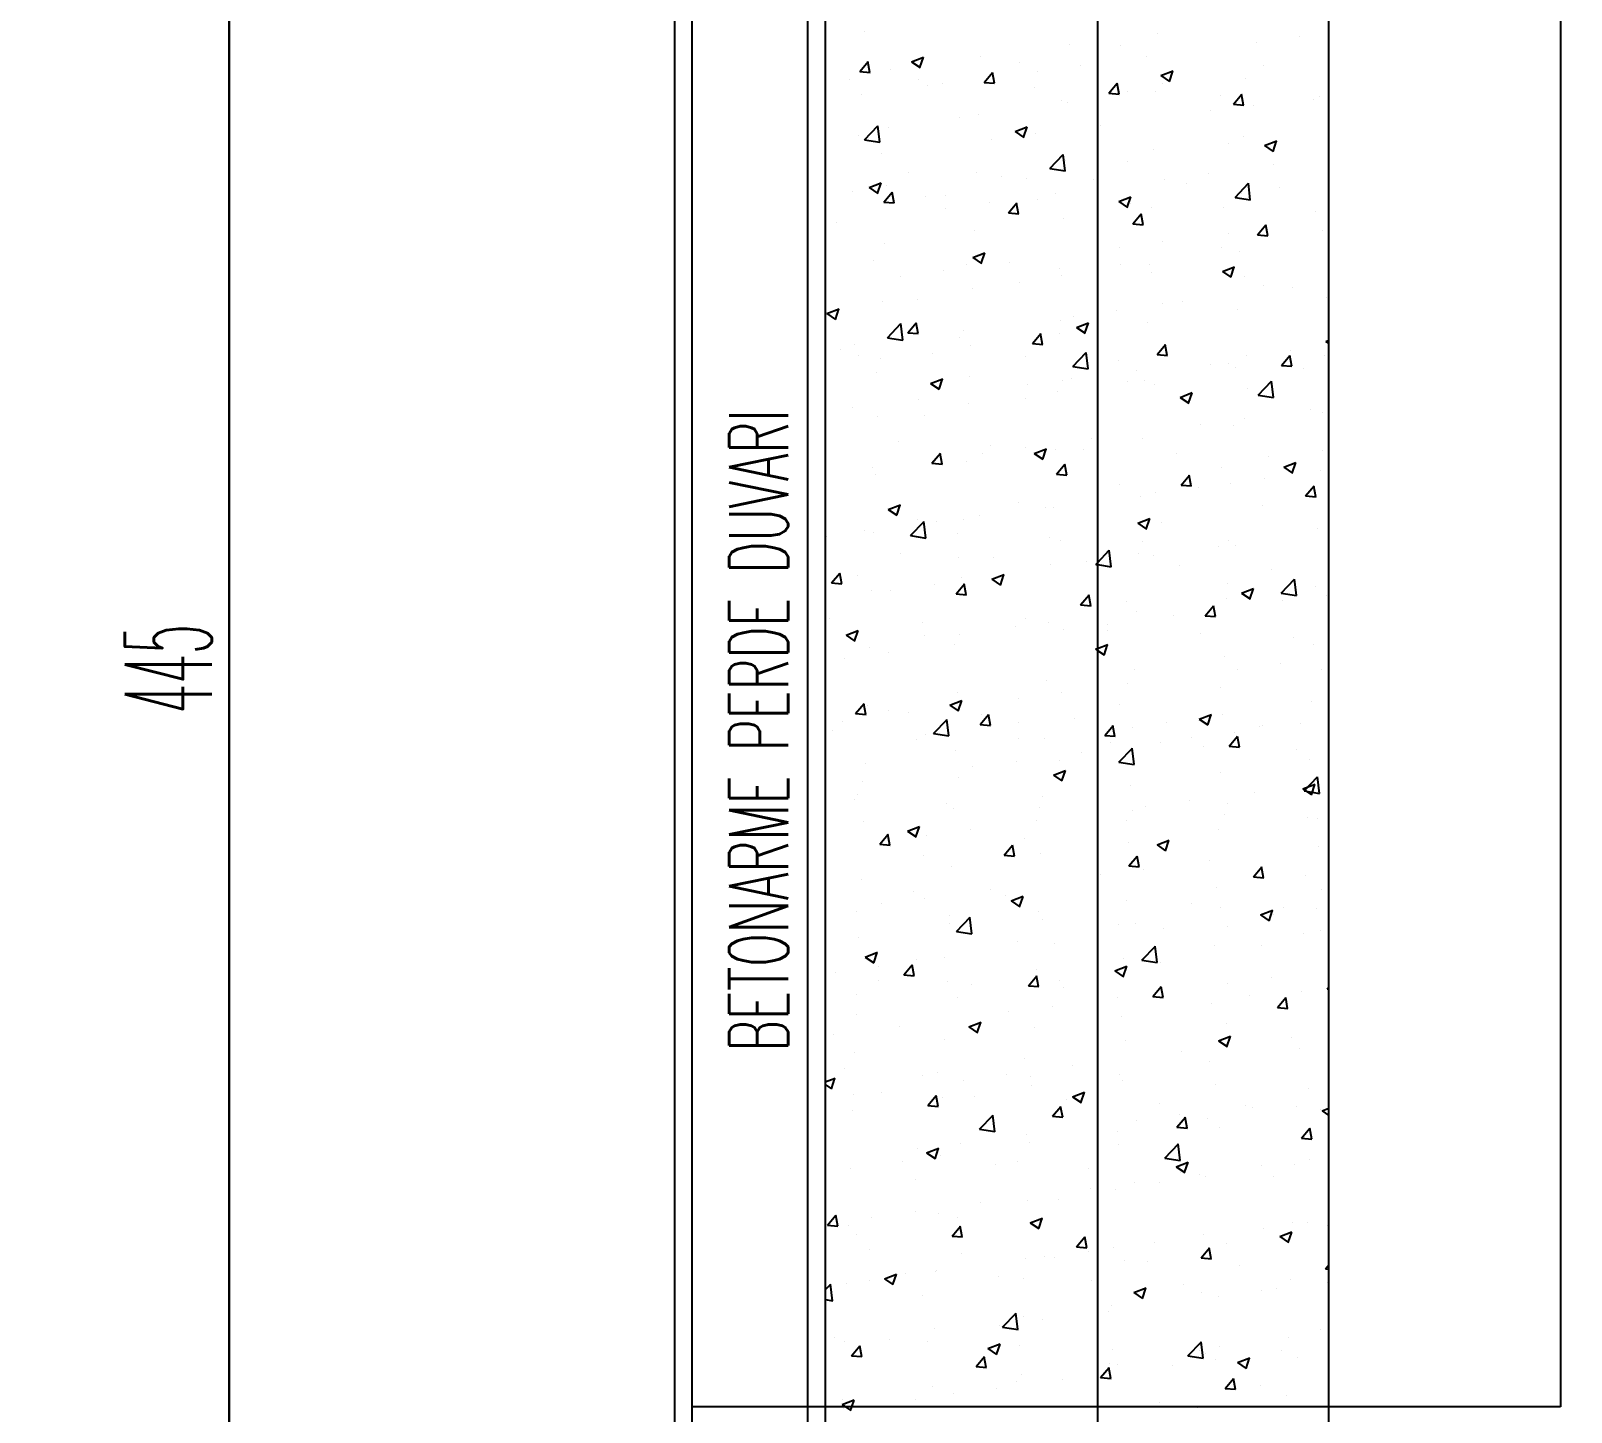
# Model space of a CAD drawing. Extents: x 78 to 306, y -397 to 18.
# Drawn here: x 271.4903 to 271.5435, y -396.5317 to -396.484 of the extents above; entities that cross this region are included whole.
import ezdxf

# ---------------------------------------------------------------- set-up
doc = ezdxf.new("R2010")
doc.units = 0
doc.header["$LTSCALE"] = 0.5
doc.header["$MEASUREMENT"] = 0
for name, pattern in [('DASHDOT2', [0.5, 0.25, -0.125, 0, -0.125]), ('DASHED', [0.75, 0.5, -0.25]), ('DOT2', [0.125, 0, -0.125])]:
    doc.linetypes.add(name, pattern=pattern)
for name, color, linetype in [('AKS', 5, 'DASHDOT2'), ('DUVAR', 6, 'CONTINUOUS'), ('INS.YAKL.', 30, 'CONTINUOUS'), ('IZDUSUM', 2, 'DOT2'), ('MERDIVEN', 3, 'CONTINUOUS'), ('OLCU', 31, 'CONTINUOUS'), ('SIVA', 7, 'CONTINUOUS'), ('TARAMA', 8, 'CONTINUOUS')]:
    doc.layers.add(name, color=color, linetype=linetype)
doc.styles.add('OLCU', font='romans.shx', dxfattribs={"width": 0.6, "height": 0.125})
doc.styles.add('OLCUIC', font='ROMANS.SHX', dxfattribs={"width": 0.4, "height": 0.15})

msp = doc.modelspace()

# ---------------------------------------------------------------- linework, layer by layer
at = {"layer": 'AKS'}
for p, q in [((271.515144, -396.35156), (271.515144, -396.83956)), ((271.511144, -396.35556), (271.511144, -396.83556)), ((271.525144, -396.35556), (271.525144, -396.83556)), ((271.333144, -396.48756), (271.625144, -396.48756))]:
    msp.add_line(p, q, dxfattribs=at)
at = {"layer": 'DUVAR'}
for p, q in [((271.513144, -396.54956), (271.513144, -396.47156)), ((271.517144, -396.60956), (271.517144, -396.47156))]:
    msp.add_line(p, q, dxfattribs=at)
at = {"layer": 'INS.YAKL.', "linetype": 'DASHED', "ltscale": 0.5}
msp.add_line((271.527144, -396.439736), (271.527144, -396.897594), dxfattribs=at)
at = {"layer": 'IZDUSUM', "ltscale": 0.6}
for p, q in [((271.543144, -396.45756), (271.543144, -396.53156)), ((271.543144, -396.53156), (271.513144, -396.53156))]:
    msp.add_line(p, q, dxfattribs=at)
at = {"layer": 'MERDIVEN'}
msp.add_line((271.535144, -396.59156), (271.535144, -396.43956), dxfattribs=at)
at = {"layer": 'OLCU', "ltscale": 1.4}
for p, q in [((271.497144, -396.73456), (271.497144, -396.45656)), ((271.497144, -396.46156), (271.497144, -396.55056))]:
    msp.add_line(p, q, dxfattribs=at)
at = {"layer": 'SIVA', "ltscale": 1.4}
for p, q in [((271.517744, -396.47156), (271.517744, -396.60896)), ((271.512544, -396.54896), (271.512544, -396.47216))]:
    msp.add_line(p, q, dxfattribs=at)
at = {"layer": 'TARAMA'}
for p, q in [((271.519081, -396.484031), (271.519081, -396.484031)), ((271.529228, -396.484108), (271.529228, -396.484108)), ((271.534132, -396.484208), (271.534132, -396.484208)), ((271.526197, -396.484492), (271.526197, -396.484492)), ((271.527958, -396.484503), (271.527958, -396.484503)), ((271.53263, -396.484406), (271.53263, -396.484406)), ((271.518933, -396.485415), (271.519222, -396.485071)), ((271.519286, -396.485448), (271.519216, -396.485072)), ((271.520719, -396.485079), (271.521139, -396.484917)), ((271.520719, -396.485079), (271.521017, -396.48528)), ((271.521011, -396.485282), (271.521133, -396.484919)), ((271.523117, -396.484914), (271.523117, -396.484914)), ((271.524459, -396.485104), (271.524459, -396.485104)), ((271.526568, -396.485204), (271.526568, -396.485204)), ((271.528841, -396.484905), (271.528841, -396.484905)), ((271.532895, -396.48522), (271.532895, -396.48522)), ((271.518581, -396.485693), (271.518581, -396.485693)), ((271.518933, -396.485415), (271.519291, -396.485447)), ((271.52, -396.485364), (271.52, -396.485364)), ((271.52096, -396.485705), (271.52096, -396.485705)), ((271.523236, -396.485792), (271.523526, -396.485447)), ((271.523236, -396.485792), (271.523595, -396.485823)), ((271.523589, -396.485825), (271.52352, -396.485449)), ((271.525066, -396.485402), (271.525066, -396.485402)), ((271.529341, -396.485559), (271.529762, -396.485398)), ((271.529341, -396.485559), (271.52964, -396.485761)), ((271.529634, -396.485762), (271.529756, -396.4854)), ((271.532271, -396.485655), (271.532271, -396.485655)), ((271.519004, -396.4862), (271.519004, -396.4862)), ((271.521277, -396.485901), (271.521277, -396.485901)), ((271.521784, -396.485829), (271.521784, -396.485829)), ((271.524987, -396.485964), (271.524987, -396.485964)), ((271.52754, -396.486168), (271.527829, -396.485824)), ((271.52754, -396.486168), (271.527899, -396.4862)), ((271.527893, -396.486201), (271.527824, -396.485825)), ((271.52819, -396.486099), (271.52819, -396.486099)), ((271.529155, -396.486105), (271.529155, -396.486105)), ((271.529396, -396.485821), (271.529396, -396.485821)), ((271.531393, -396.486235), (271.531393, -396.486235)), ((271.531843, -396.486545), (271.532133, -396.4862)), ((271.532196, -396.486578), (271.532127, -396.486202)), ((271.534826, -396.486276), (271.534826, -396.486276)), ((271.525896, -396.486421), (271.525896, -396.486421)), ((271.526124, -396.486489), (271.526124, -396.486489)), ((271.531051, -396.486773), (271.531051, -396.486773)), ((271.531843, -396.486545), (271.532202, -396.486576)), ((271.532553, -396.486575), (271.532553, -396.486575)), ((271.534596, -396.48637), (271.534596, -396.48637)), ((271.519095, -396.487779), (271.519563, -396.487292)), ((271.519623, -396.487862), (271.519557, -396.487293)), ((271.519927, -396.487361), (271.519927, -396.487361)), ((271.522397, -396.487022), (271.522397, -396.487022)), ((271.523044, -396.486912), (271.523044, -396.486912)), ((271.5243, -396.487494), (271.52472, -396.487333)), ((271.524593, -396.487697), (271.524715, -396.487335)), ((271.527262, -396.487271), (271.527262, -396.487271)), ((271.518898, -396.487623), (271.518898, -396.487623)), ((271.519095, -396.487779), (271.519629, -396.487862)), ((271.523488, -396.487768), (271.523488, -396.487768)), ((271.5243, -396.487494), (271.524599, -396.487696)), ((271.52499, -396.487571), (271.52499, -396.487571)), ((271.531687, -396.48792), (271.531687, -396.48792)), ((271.532198, -396.487653), (271.532198, -396.487653)), ((271.532923, -396.487975), (271.533343, -396.487814)), ((271.533216, -396.488178), (271.533337, -396.487815)), ((271.519698, -396.488267), (271.519698, -396.488267)), ((271.525499, -396.488772), (271.525966, -396.488285)), ((271.526027, -396.488856), (271.52596, -396.488286)), ((271.529082, -396.488102), (271.529082, -396.488102)), ((271.532923, -396.487975), (271.533221, -396.488176)), ((271.520615, -396.488895), (271.520615, -396.488895)), ((271.522971, -396.488909), (271.522971, -396.488909)), ((271.525499, -396.488772), (271.526032, -396.488855)), ((271.526051, -396.488487), (271.526051, -396.488487)), ((271.528188, -396.488521), (271.528188, -396.488521)), ((271.530975, -396.488941), (271.530975, -396.488941)), ((271.533247, -396.488642), (271.533247, -396.488642)), ((271.519259, -396.48943), (271.519679, -396.489268)), ((271.519259, -396.48943), (271.519557, -396.489631)), ((271.519552, -396.489632), (271.519673, -396.48927)), ((271.519854, -396.489359), (271.519854, -396.489359)), ((271.523818, -396.48903), (271.523818, -396.48903)), ((271.524689, -396.489122), (271.524689, -396.489122)), ((271.527021, -396.489165), (271.527021, -396.489165)), ((271.529473, -396.489139), (271.529473, -396.489139)), ((271.530224, -396.489301), (271.530224, -396.489301)), ((271.531902, -396.489766), (271.53237, -396.489278)), ((271.53243, -396.489849), (271.532364, -396.489279)), ((271.533427, -396.489436), (271.533427, -396.489436)), ((271.518678, -396.489565), (271.518678, -396.489565)), ((271.519765, -396.489929), (271.520055, -396.489584)), ((271.519765, -396.489929), (271.520124, -396.48996)), ((271.520118, -396.489962), (271.520049, -396.489585)), ((271.52119, -396.489722), (271.52119, -396.489722)), ((271.521881, -396.489701), (271.521881, -396.489701)), ((271.523411, -396.489937), (271.523411, -396.489937)), ((271.524069, -396.490305), (271.524358, -396.48996)), ((271.524422, -396.490338), (271.524352, -396.489962)), ((271.525084, -396.489836), (271.525084, -396.489836)), ((271.525684, -396.489638), (271.525684, -396.489638)), ((271.527882, -396.48991), (271.528302, -396.489749)), ((271.527882, -396.48991), (271.52818, -396.490111)), ((271.528174, -396.490113), (271.528296, -396.48975)), ((271.528286, -396.489971), (271.528286, -396.489971)), ((271.531902, -396.489766), (271.532436, -396.489848)), ((271.532125, -396.48965), (271.532125, -396.48965)), ((271.521909, -396.490135), (271.521909, -396.490135)), ((271.524069, -396.490305), (271.524427, -396.490336)), ((271.525978, -396.490484), (271.525978, -396.490484)), ((271.528372, -396.490682), (271.528662, -396.490337)), ((271.528725, -396.490715), (271.528656, -396.490338)), ((271.529009, -396.4901), (271.529009, -396.4901)), ((271.531489, -396.490107), (271.531489, -396.490107)), ((271.534692, -396.490242), (271.534692, -396.490242)), ((271.51812, -396.490634), (271.51812, -396.490634)), ((271.522898, -396.490906), (271.522898, -396.490906)), ((271.528372, -396.490682), (271.528731, -396.490713)), ((271.531669, -396.491009), (271.531669, -396.491009)), ((271.532676, -396.491058), (271.532965, -396.490713)), ((271.532676, -396.491058), (271.533035, -396.49109)), ((271.533029, -396.491091), (271.53296, -396.490715)), ((271.534938, -396.4909), (271.534938, -396.4909)), ((271.519782, -396.491356), (271.519782, -396.491356)), ((271.527895, -396.491506), (271.527895, -396.491506)), ((271.529397, -396.491308), (271.529397, -396.491308)), ((271.531439, -396.4915), (271.531439, -396.4915)), ((271.532052, -396.491647), (271.532052, -396.491647)), ((271.535133, -396.491225), (271.535133, -396.491225)), ((271.519422, -396.491945), (271.519422, -396.491945)), ((271.522625, -396.49208), (271.522625, -396.49208)), ((271.52284, -396.491845), (271.52326, -396.491684)), ((271.52284, -396.491845), (271.523139, -396.492047)), ((271.523133, -396.492048), (271.523255, -396.491686)), ((271.524105, -396.492004), (271.524105, -396.492004)), ((271.52794, -396.492101), (271.52794, -396.492101)), ((271.528936, -396.492097), (271.528936, -396.492097)), ((271.531463, -396.492326), (271.531883, -396.492165)), ((271.531756, -396.492529), (271.531877, -396.492166)), ((271.520331, -396.492501), (271.520331, -396.492501)), ((271.521833, -396.492304), (271.521833, -396.492304)), ((271.524441, -396.492702), (271.524441, -396.492702)), ((271.525828, -396.492215), (271.525828, -396.492215)), ((271.525906, -396.492481), (271.525906, -396.492481)), ((271.529031, -396.492351), (271.529031, -396.492351)), ((271.531463, -396.492326), (271.531761, -396.492527)), ((271.532234, -396.492486), (271.532234, -396.492486)), ((271.522825, -396.492904), (271.522825, -396.492904)), ((271.532877, -396.492818), (271.532877, -396.492818)), ((271.53388, -396.492876), (271.53388, -396.492876)), ((271.53506, -396.493222), (271.53506, -396.493222)), ((271.517799, -396.49378), (271.518219, -396.493619)), ((271.517799, -396.49378), (271.518097, -396.493982)), ((271.518092, -396.493983), (271.518213, -396.493621)), ((271.519709, -396.493354), (271.519709, -396.493354)), ((271.520942, -396.493302), (271.520942, -396.493302)), ((271.527818, -396.493674), (271.527818, -396.493674)), ((271.529378, -396.493418), (271.529378, -396.493418)), ((271.530091, -396.493375), (271.530091, -396.493375)), ((271.53198, -396.493645), (271.53198, -396.493645)), ((271.519891, -396.494617), (271.520358, -396.49413)), ((271.520419, -396.4947), (271.520352, -396.49413)), ((271.520598, -396.494442), (271.520887, -396.494097)), ((271.520951, -396.494475), (271.520881, -396.494099)), ((271.525879, -396.494019), (271.525879, -396.494019)), ((271.526316, -396.493872), (271.526316, -396.493872)), ((271.526422, -396.494261), (271.526842, -396.4941)), ((271.526422, -396.494261), (271.52672, -396.494462)), ((271.526714, -396.494464), (271.526836, -396.494101)), ((271.528863, -396.494094), (271.528863, -396.494094)), ((271.519891, -396.494617), (271.520424, -396.4947)), ((271.520254, -396.49467), (271.520254, -396.49467)), ((271.520598, -396.494442), (271.520956, -396.494473)), ((271.52238, -396.49462), (271.52238, -396.49462)), ((271.522527, -396.494371), (271.522527, -396.494371)), ((271.524901, -396.494818), (271.525191, -396.494474)), ((271.524901, -396.494818), (271.52526, -396.49485)), ((271.525254, -396.494851), (271.525185, -396.494475)), ((271.525833, -396.494479), (271.525833, -396.494479)), ((271.529205, -396.495195), (271.529494, -396.49485)), ((271.529558, -396.495228), (271.529489, -396.494852)), ((271.535044, -396.494742), (271.535144, -396.494703)), ((271.535044, -396.494742), (271.535144, -396.494809)), ((271.518253, -396.495011), (271.518253, -396.495011)), ((271.518752, -396.494868), (271.518752, -396.494868)), ((271.518881, -396.49522), (271.518881, -396.49522)), ((271.519636, -396.495351), (271.519636, -396.495351)), ((271.521456, -396.495146), (271.521456, -396.495146)), ((271.522752, -396.494901), (271.522752, -396.494901)), ((271.524659, -396.495281), (271.524659, -396.495281)), ((271.526294, -396.49561), (271.526762, -396.495123)), ((271.526822, -396.495693), (271.526756, -396.495124)), ((271.529205, -396.495195), (271.529564, -396.495226)), ((271.532301, -396.495243), (271.532301, -396.495243)), ((271.533508, -396.495571), (271.533798, -396.495227)), ((271.533861, -396.495604), (271.533792, -396.495228)), ((271.533804, -396.495045), (271.533804, -396.495045)), ((271.534987, -396.49522), (271.534987, -396.49522)), ((271.519518, -396.495817), (271.519518, -396.495817)), ((271.526294, -396.49561), (271.526828, -396.495693)), ((271.527862, -396.495417), (271.527862, -396.495417)), ((271.528512, -396.495742), (271.528512, -396.495742)), ((271.531065, -396.495552), (271.531065, -396.495552)), ((271.531669, -396.495518), (271.531669, -396.495518)), ((271.531907, -396.495642), (271.531907, -396.495642)), ((271.533508, -396.495571), (271.533867, -396.495603)), ((271.534268, -396.495687), (271.534268, -396.495687)), ((271.52138, -396.496196), (271.5218, -396.496035)), ((271.52138, -396.496196), (271.521679, -396.496398)), ((271.521673, -396.496399), (271.521795, -396.496037)), ((271.522721, -396.495952), (271.522721, -396.495952)), ((271.524738, -396.496238), (271.524738, -396.496238)), ((271.525924, -396.496087), (271.525924, -396.496087)), ((271.52624, -396.496041), (271.52624, -396.496041)), ((271.52817, -396.496119), (271.52817, -396.496119)), ((271.52879, -396.496092), (271.52879, -396.496092)), ((271.529127, -396.496222), (271.529127, -396.496222)), ((271.53233, -396.496358), (271.53233, -396.496358)), ((271.532698, -396.496603), (271.533165, -396.496116)), ((271.533226, -396.496686), (271.533159, -396.496117)), ((271.520948, -396.496737), (271.520948, -396.496737)), ((271.522679, -396.496898), (271.522679, -396.496898)), ((271.524671, -396.496719), (271.524671, -396.496719)), ((271.52576, -396.496476), (271.52576, -396.496476)), ((271.530003, -396.496677), (271.530423, -396.496515)), ((271.530003, -396.496677), (271.530302, -396.496878)), ((271.530296, -396.49688), (271.530418, -396.496517)), ((271.532698, -396.496603), (271.533231, -396.496686)), ((271.518676, -396.497037), (271.518676, -396.497037)), ((271.519563, -396.497348), (271.519563, -396.497348)), ((271.521172, -396.49732), (271.521172, -396.49732)), ((271.532225, -396.497411), (271.532225, -396.497411)), ((271.534498, -396.497112), (271.534498, -396.497112)), ((271.534914, -396.497217), (271.534914, -396.497217)), ((271.530723, -396.497609), (271.530723, -396.497609)), ((271.531834, -396.497639), (271.531834, -396.497639)), ((271.520263, -396.498196), (271.520263, -396.498196)), ((271.523466, -396.498331), (271.523466, -396.498331)), ((271.524661, -396.498407), (271.524661, -396.498407)), ((271.524962, -396.498612), (271.525382, -396.498451)), ((271.525255, -396.498815), (271.525376, -396.498452)), ((271.525687, -396.498473), (271.525687, -396.498473)), ((271.526668, -396.498466), (271.526668, -396.498466)), ((271.526934, -396.498108), (271.526934, -396.498108)), ((271.528717, -396.498089), (271.528717, -396.498089)), ((271.534921, -396.498498), (271.534921, -396.498498)), ((271.51937, -396.499104), (271.51937, -396.499104)), ((271.52143, -396.498955), (271.52172, -396.49861)), ((271.52143, -396.498955), (271.521789, -396.498986)), ((271.521783, -396.498988), (271.521714, -396.498612)), ((271.522606, -396.498896), (271.522606, -396.498896)), ((271.523159, -396.498605), (271.523159, -396.498605)), ((271.524962, -396.498612), (271.52526, -396.498813)), ((271.525734, -396.499331), (271.526023, -396.498987)), ((271.526087, -396.499364), (271.526017, -396.498988)), ((271.529871, -396.498602), (271.529871, -396.498602)), ((271.531422, -396.499098), (271.531422, -396.499098)), ((271.533074, -396.498737), (271.533074, -396.498737)), ((271.533585, -396.499092), (271.534005, -396.498931)), ((271.533585, -396.499092), (271.533883, -396.499294)), ((271.533877, -396.499295), (271.533999, -396.498933)), ((271.51949, -396.499346), (271.51949, -396.499346)), ((271.525734, -396.499331), (271.526093, -396.499363)), ((271.530037, -396.499708), (271.530327, -396.499363)), ((271.53039, -396.499741), (271.530321, -396.499365)), ((271.531761, -396.499637), (271.531761, -396.499637)), ((271.532919, -396.499479), (271.532919, -396.499479)), ((271.534841, -396.499214), (271.534841, -396.499214)), ((271.527923, -396.499699), (271.527923, -396.499699)), ((271.528644, -396.500087), (271.528644, -396.500087)), ((271.529145, -396.499976), (271.529145, -396.499976)), ((271.530037, -396.499708), (271.530396, -396.499739)), ((271.530647, -396.499778), (271.530647, -396.499778)), ((271.534341, -396.500084), (271.53463, -396.49974)), ((271.534341, -396.500084), (271.5347, -396.500116)), ((271.534694, -396.500117), (271.534625, -396.499741)), ((271.51992, -396.500547), (271.520341, -396.500386)), ((271.51992, -396.500547), (271.520219, -396.500748)), ((271.520213, -396.50075), (271.520335, -396.500387)), ((271.524423, -396.500299), (271.524423, -396.500299)), ((271.525355, -396.500475), (271.525355, -396.500475)), ((271.525614, -396.500471), (271.525614, -396.500471)), ((271.532859, -396.500416), (271.532859, -396.500416)), ((271.520686, -396.501455), (271.521154, -396.500968)), ((271.520924, -396.5009), (271.520924, -396.5009)), ((271.521214, -396.501538), (271.521148, -396.500968)), ((271.521581, -396.500971), (271.521581, -396.500971)), ((271.522533, -396.500893), (271.522533, -396.500893)), ((271.523083, -396.500774), (271.523083, -396.500774)), ((271.528543, -396.501028), (271.528963, -396.500866)), ((271.528543, -396.501028), (271.528842, -396.501229)), ((271.528836, -396.501231), (271.528958, -396.500868)), ((271.52936, -396.501016), (271.52936, -396.501016)), ((271.534768, -396.501212), (271.534768, -396.501212)), ((271.517792, -396.50147), (271.517792, -396.50147)), ((271.519094, -396.501262), (271.519094, -396.501262)), ((271.519417, -396.501343), (271.519417, -396.501343)), ((271.520686, -396.501455), (271.52122, -396.501538)), ((271.522297, -396.501397), (271.522297, -396.501397)), ((271.5255, -396.501532), (271.5255, -396.501532)), ((271.525861, -396.501617), (271.525861, -396.501617)), ((271.528703, -396.501668), (271.528703, -396.501668)), ((271.531688, -396.501634), (271.531688, -396.501634)), ((271.53513, -396.501346), (271.53513, -396.501346)), ((271.520359, -396.502068), (271.520359, -396.502068)), ((271.522362, -396.502217), (271.522362, -396.502217)), ((271.523562, -396.502203), (271.523562, -396.502203)), ((271.527144, -396.502392), (271.527557, -396.501961)), ((271.527618, -396.502531), (271.527551, -396.501961)), ((271.528571, -396.502084), (271.528571, -396.502084)), ((271.529068, -396.502144), (271.529068, -396.502144)), ((271.531341, -396.501845), (271.531341, -396.501845)), ((271.531906, -396.501803), (271.531906, -396.501803)), ((271.535109, -396.501938), (271.535109, -396.501938)), ((271.517959, -396.503092), (271.518249, -396.502747)), ((271.518312, -396.503124), (271.518243, -396.502748)), ((271.518863, -396.502818), (271.518863, -396.502818)), ((271.523502, -396.502963), (271.523922, -396.502802)), ((271.523795, -396.503166), (271.523916, -396.502803)), ((271.525541, -396.502468), (271.525541, -396.502468)), ((271.526765, -396.502338), (271.526765, -396.502338)), ((271.52709, -396.502448), (271.527144, -396.502392)), ((271.52709, -396.502448), (271.527144, -396.502456)), ((271.527144, -396.502456), (271.527623, -396.502531)), ((271.527566, -396.502342), (271.527566, -396.502342)), ((271.529968, -396.502474), (271.529968, -396.502474)), ((271.533171, -396.502609), (271.533171, -396.502609)), ((271.517959, -396.503092), (271.518318, -396.503123)), ((271.519344, -396.50334), (271.519344, -396.50334)), ((271.520003, -396.503338), (271.520003, -396.503338)), ((271.521505, -396.50314), (271.521505, -396.50314)), ((271.522263, -396.503468), (271.522552, -396.503123)), ((271.52246, -396.502891), (271.52246, -396.502891)), ((271.522616, -396.503501), (271.522546, -396.503125)), ((271.523502, -396.502963), (271.5238, -396.503164)), ((271.523777, -396.502841), (271.523777, -396.502841)), ((271.531652, -396.503116), (271.531652, -396.503116)), ((271.532125, -396.503443), (271.532545, -396.503282)), ((271.532417, -396.503646), (271.532539, -396.503284)), ((271.533493, -396.503441), (271.533961, -396.502954)), ((271.534021, -396.503524), (271.533955, -396.502954)), ((271.534695, -396.503209), (271.534695, -396.503209)), ((271.522263, -396.503468), (271.522621, -396.503499)), ((271.526566, -396.503845), (271.526856, -396.5035)), ((271.526566, -396.503845), (271.526925, -396.503876)), ((271.526919, -396.503878), (271.52685, -396.503501)), ((271.528153, -396.503717), (271.528153, -396.503717)), ((271.53087, -396.504221), (271.531159, -396.503876)), ((271.531223, -396.504254), (271.531154, -396.503878)), ((271.531615, -396.503631), (271.531615, -396.503631)), ((271.532125, -396.503443), (271.532423, -396.503645)), ((271.533493, -396.503441), (271.534027, -396.503524)), ((271.533552, -396.503713), (271.533552, -396.503713)), ((271.535054, -396.503515), (271.535054, -396.503515)), ((271.5179, -396.504312), (271.5179, -396.504312)), ((271.524653, -396.504317), (271.524653, -396.504317)), ((271.528498, -396.504081), (271.528498, -396.504081)), ((271.529762, -396.504212), (271.529762, -396.504212)), ((271.53087, -396.504221), (271.531229, -396.504252)), ((271.518461, -396.504898), (271.518881, -396.504737)), ((271.518461, -396.504898), (271.518759, -396.505099)), ((271.518753, -396.505101), (271.518875, -396.504738)), ((271.521103, -396.504447), (271.521103, -396.504447)), ((271.521154, -396.504918), (271.521154, -396.504918)), ((271.522387, -396.504888), (271.522387, -396.504888)), ((271.524306, -396.504582), (271.524306, -396.504582)), ((271.525468, -396.504465), (271.525468, -396.504465)), ((271.525988, -396.504709), (271.525988, -396.504709)), ((271.52749, -396.504511), (271.52749, -396.504511)), ((271.527509, -396.504718), (271.527509, -396.504718)), ((271.530712, -396.504853), (271.530712, -396.504853)), ((271.519271, -396.505338), (271.519271, -396.505338)), ((271.522199, -396.505207), (271.522199, -396.505207)), ((271.527083, -396.505379), (271.527144, -396.505355)), ((271.527083, -396.505379), (271.527144, -396.505419)), ((271.527144, -396.505355), (271.527503, -396.505217)), ((271.527144, -396.505419), (271.527382, -396.50558)), ((271.527376, -396.505581), (271.527498, -396.505219)), ((271.533915, -396.504988), (271.533915, -396.504988)), ((271.534622, -396.505206), (271.534622, -396.505206)), ((271.518424, -396.505704), (271.518424, -396.505704)), ((271.519926, -396.505507), (271.519926, -396.505507)), ((271.531542, -396.505629), (271.531542, -396.505629)), ((271.533475, -396.505882), (271.533475, -396.505882)), ((271.525395, -396.506463), (271.525395, -396.506463)), ((271.528425, -396.506079), (271.528425, -396.506079)), ((271.531973, -396.506079), (271.531973, -396.506079)), ((271.534903, -396.506095), (271.534903, -396.506095)), ((271.522314, -396.506885), (271.522314, -396.506885)), ((271.524409, -396.507075), (271.524409, -396.507075)), ((271.525911, -396.506877), (271.525911, -396.506877)), ((271.528184, -396.506578), (271.528184, -396.506578)), ((271.531404, -396.506696), (271.531404, -396.506696)), ((271.518792, -396.507605), (271.519081, -396.50726)), ((271.518792, -396.507605), (271.51915, -396.507636)), ((271.519145, -396.507638), (271.519075, -396.507262)), ((271.519198, -396.507335), (271.519198, -396.507335)), ((271.519935, -396.507513), (271.519935, -396.507513)), ((271.52062, -396.507574), (271.52062, -396.507574)), ((271.522042, -396.507314), (271.522462, -396.507152)), ((271.522042, -396.507314), (271.52234, -396.507515)), ((271.522335, -396.507517), (271.522456, -396.507154)), ((271.527905, -396.507297), (271.527905, -396.507297)), ((271.531469, -396.507626), (271.531469, -396.507626)), ((271.534549, -396.507204), (271.534549, -396.507204)), ((271.518348, -396.507873), (271.518348, -396.507873)), ((271.521482, -396.508293), (271.521949, -396.507806)), ((271.52201, -396.508376), (271.521943, -396.507806)), ((271.523095, -396.507981), (271.523385, -396.507636)), ((271.523095, -396.507981), (271.523454, -396.508013)), ((271.523138, -396.507648), (271.523138, -396.507648)), ((271.523448, -396.508014), (271.523379, -396.507638)), ((271.524406, -396.507897), (271.524406, -396.507897)), ((271.526341, -396.507784), (271.526341, -396.507784)), ((271.527399, -396.508358), (271.527688, -396.508013)), ((271.527752, -396.508391), (271.527683, -396.508015)), ((271.528352, -396.508076), (271.528352, -396.508076)), ((271.529544, -396.507919), (271.529544, -396.507919)), ((271.530665, -396.507794), (271.531085, -396.507633)), ((271.530665, -396.507794), (271.530963, -396.507996)), ((271.530958, -396.507997), (271.531079, -396.507635)), ((271.532747, -396.508054), (271.532747, -396.508054)), ((271.532842, -396.508013), (271.532842, -396.508013)), ((271.534169, -396.507949), (271.534169, -396.507949)), ((271.517997, -396.508183), (271.517997, -396.508183)), ((271.520907, -396.508498), (271.520907, -396.508498)), ((271.5212, -396.508319), (271.5212, -396.508319)), ((271.521482, -396.508293), (271.522015, -396.508376)), ((271.524403, -396.508454), (271.524403, -396.508454)), ((271.525322, -396.50846), (271.525322, -396.50846)), ((271.527399, -396.508358), (271.527758, -396.508389)), ((271.527606, -396.508589), (271.527606, -396.508589)), ((271.529343, -396.508614), (271.529343, -396.508614)), ((271.530395, -396.508446), (271.530395, -396.508446)), ((271.531702, -396.508734), (271.531992, -396.50839)), ((271.531897, -396.508248), (271.531897, -396.508248)), ((271.532055, -396.508767), (271.531986, -396.508391)), ((271.522241, -396.508883), (271.522241, -396.508883)), ((271.525843, -396.509215), (271.525843, -396.509215)), ((271.526605, -396.508945), (271.526605, -396.508945)), ((271.527885, -396.509286), (271.528353, -396.508799)), ((271.528413, -396.509369), (271.528347, -396.508799)), ((271.530809, -396.508725), (271.530809, -396.508725)), ((271.531702, -396.508734), (271.532061, -396.508766)), ((271.534012, -396.50886), (271.534012, -396.50886)), ((271.534476, -396.509201), (271.534476, -396.509201)), ((271.519125, -396.509332), (271.519125, -396.509332)), ((271.522831, -396.509442), (271.522831, -396.509442)), ((271.524333, -396.509244), (271.524333, -396.509244)), ((271.525623, -396.509729), (271.526044, -396.509568)), ((271.525623, -396.509729), (271.525922, -396.509931)), ((271.525916, -396.509932), (271.526038, -396.50957)), ((271.527885, -396.509286), (271.528419, -396.509369)), ((271.531396, -396.509624), (271.531396, -396.509624)), ((271.519042, -396.50994), (271.519042, -396.50994)), ((271.522344, -396.509815), (271.522344, -396.509815)), ((271.52828, -396.510073), (271.52828, -396.510073)), ((271.534246, -396.51021), (271.534666, -396.510049)), ((271.534246, -396.51021), (271.534545, -396.510411)), ((271.534289, -396.510279), (271.534756, -396.509792)), ((271.534289, -396.510279), (271.534822, -396.510362)), ((271.534539, -396.510413), (271.534661, -396.51005)), ((271.534817, -396.510362), (271.53475, -396.509792)), ((271.535133, -396.510113), (271.535133, -396.510113)), ((271.518741, -396.510563), (271.518741, -396.510563)), ((271.518845, -396.510416), (271.518845, -396.510416)), ((271.521944, -396.510698), (271.521944, -396.510698)), ((271.525249, -396.510457), (271.525249, -396.510457)), ((271.528816, -396.510812), (271.528816, -396.510812)), ((271.530318, -396.510614), (271.530318, -396.510614)), ((271.531634, -396.510714), (271.531634, -396.510714)), ((271.532591, -396.510315), (271.532591, -396.510315)), ((271.519052, -396.51133), (271.519052, -396.51133)), ((271.522168, -396.51088), (271.522168, -396.51088)), ((271.525027, -396.511311), (271.525027, -396.511311)), ((271.525147, -396.510833), (271.525147, -396.510833)), ((271.528135, -396.511314), (271.528135, -396.511314)), ((271.52835, -396.510969), (271.52835, -396.510969)), ((271.531553, -396.511104), (271.531553, -396.511104)), ((271.534404, -396.511198), (271.534404, -396.511198)), ((271.534756, -396.511239), (271.534756, -396.511239)), ((271.519624, -396.512118), (271.519914, -396.511773)), ((271.519977, -396.512151), (271.519908, -396.511775)), ((271.520582, -396.511665), (271.521002, -396.511503)), ((271.520582, -396.511665), (271.520881, -396.511866)), ((271.520875, -396.511867), (271.520997, -396.511505)), ((271.521253, -396.511808), (271.521253, -396.511808)), ((271.522755, -396.51161), (271.522755, -396.51161)), ((271.531323, -396.511621), (271.531323, -396.511621)), ((271.519624, -396.512118), (271.519983, -396.512149)), ((271.523928, -396.512494), (271.524217, -396.51215)), ((271.524281, -396.512527), (271.524211, -396.512151)), ((271.524636, -396.511915), (271.524636, -396.511915)), ((271.528207, -396.512071), (271.528207, -396.512071)), ((271.529205, -396.512145), (271.529625, -396.511984)), ((271.529205, -396.512145), (271.529503, -396.512346)), ((271.529498, -396.512348), (271.529619, -396.511985)), ((271.534802, -396.512183), (271.534802, -396.512183)), ((271.521137, -396.512516), (271.521137, -396.512516)), ((271.522095, -396.512877), (271.522095, -396.512877)), ((271.523928, -396.512494), (271.524286, -396.512526)), ((271.525176, -396.512455), (271.525176, -396.512455)), ((271.528231, -396.512871), (271.528521, -396.512526)), ((271.528231, -396.512871), (271.52859, -396.512902)), ((271.528584, -396.512904), (271.528515, -396.512528)), ((271.531012, -396.512682), (271.531012, -396.512682)), ((271.532535, -396.513247), (271.532824, -396.512903)), ((271.532888, -396.51328), (271.532819, -396.512904)), ((271.518979, -396.513327), (271.518979, -396.513327)), ((271.527238, -396.513179), (271.527238, -396.513179)), ((271.52874, -396.512981), (271.52874, -396.512981)), ((271.532535, -396.513247), (271.532894, -396.513279)), ((271.534331, -396.513196), (271.534331, -396.513196)), ((271.520776, -396.513764), (271.520776, -396.513764)), ((271.521176, -396.513977), (271.521176, -396.513977)), ((271.523449, -396.513678), (271.523449, -396.513678)), ((271.523979, -396.513899), (271.523979, -396.513899)), ((271.524164, -396.51408), (271.524584, -396.513919)), ((271.524456, -396.514283), (271.524578, -396.513921)), ((271.53125, -396.513618), (271.53125, -396.513618)), ((271.534885, -396.513693), (271.534885, -396.513693)), ((271.518838, -396.514435), (271.518838, -396.514435)), ((271.519674, -396.514174), (271.519674, -396.514174)), ((271.524164, -396.51408), (271.524462, -396.514282)), ((271.525103, -396.514452), (271.525103, -396.514452)), ((271.527182, -396.514035), (271.527182, -396.514035)), ((271.528134, -396.514068), (271.528134, -396.514068)), ((271.530385, -396.51417), (271.530385, -396.51417)), ((271.531386, -396.514294), (271.531386, -396.514294)), ((271.532786, -396.514561), (271.533206, -396.5144)), ((271.533079, -396.514764), (271.533201, -396.514401)), ((271.533223, -396.514549), (271.533223, -396.514549)), ((271.533588, -396.514305), (271.533588, -396.514305)), ((271.534725, -396.514352), (271.534725, -396.514352)), ((271.522022, -396.514875), (271.522022, -396.514875)), ((271.522041, -396.51457), (271.522041, -396.51457)), ((271.522277, -396.515131), (271.522745, -396.514644)), ((271.522805, -396.515214), (271.522739, -396.514644)), ((271.525244, -396.514705), (271.525244, -396.514705)), ((271.527887, -396.514894), (271.527887, -396.514894)), ((271.528447, -396.514841), (271.528447, -396.514841)), ((271.529434, -396.515048), (271.529434, -396.515048)), ((271.53165, -396.514976), (271.53165, -396.514976)), ((271.532786, -396.514561), (271.533085, -396.514762)), ((271.518906, -396.515325), (271.518906, -396.515325)), ((271.522277, -396.515131), (271.522811, -396.515213)), ((271.524388, -396.515495), (271.524388, -396.515495)), ((271.525659, -396.515545), (271.525659, -396.515545)), ((271.527162, -396.515347), (271.527162, -396.515347)), ((271.532824, -396.515611), (271.532824, -396.515611)), ((271.534258, -396.515193), (271.534258, -396.515193)), ((271.534853, -396.515111), (271.534853, -396.515111)), ((271.519122, -396.516016), (271.519542, -396.515854)), ((271.519122, -396.516016), (271.519421, -396.516217)), ((271.519415, -396.516218), (271.519537, -396.515856)), ((271.520889, -396.516096), (271.520889, -396.516096)), ((271.52187, -396.516044), (271.52187, -396.516044)), ((271.528061, -396.516065), (271.528061, -396.516065)), ((271.528681, -396.516124), (271.529148, -396.515637)), ((271.528681, -396.516124), (271.529214, -396.516206)), ((271.529209, -396.516207), (271.529142, -396.515637)), ((271.531177, -396.515616), (271.531177, -396.515616)), ((271.518096, -396.516541), (271.518096, -396.516541)), ((271.519598, -396.516343), (271.519598, -396.516343)), ((271.520457, -396.516631), (271.520746, -396.516286)), ((271.520457, -396.516631), (271.520815, -396.516662)), ((271.52081, -396.516664), (271.52074, -396.516288)), ((271.52476, -396.517008), (271.52505, -396.516663)), ((271.52503, -396.51645), (271.52503, -396.51645)), ((271.525113, -396.51704), (271.525044, -396.516664)), ((271.527745, -396.516496), (271.528165, -396.516335)), ((271.527745, -396.516496), (271.528043, -396.516697)), ((271.528038, -396.516699), (271.528159, -396.516336)), ((271.529325, -396.516212), (271.529325, -396.516212)), ((271.519582, -396.516814), (271.519582, -396.516814)), ((271.521949, -396.516872), (271.521949, -396.516872)), ((271.522785, -396.516949), (271.522785, -396.516949)), ((271.52476, -396.517008), (271.525119, -396.517039)), ((271.525826, -396.516812), (271.525826, -396.516812)), ((271.525988, -396.517085), (271.525988, -396.517085)), ((271.529064, -396.517384), (271.529353, -396.517039)), ((271.529417, -396.517417), (271.529348, -396.517041)), ((271.531645, -396.516916), (271.531645, -396.516916)), ((271.533147, -396.516718), (271.533147, -396.516718)), ((271.534185, -396.517191), (271.534185, -396.517191)), ((271.535084, -396.517117), (271.535144, -396.517055)), ((271.535084, -396.517117), (271.535144, -396.517126)), ((271.518833, -396.517322), (271.518833, -396.517322)), ((271.522327, -396.517413), (271.522327, -396.517413)), ((271.525583, -396.517714), (271.525583, -396.517714)), ((271.527855, -396.517415), (271.527855, -396.517415)), ((271.529064, -396.517384), (271.529423, -396.517415)), ((271.529191, -396.51722), (271.529191, -396.51722)), ((271.531104, -396.517613), (271.531104, -396.517613)), ((271.532394, -396.517355), (271.532394, -396.517355)), ((271.533367, -396.517761), (271.533657, -396.517416)), ((271.53372, -396.517793), (271.533651, -396.517417)), ((271.535115, -396.517711), (271.535115, -396.517711)), ((271.518827, -396.518014), (271.518827, -396.518014)), ((271.522704, -396.518431), (271.523124, -396.51827)), ((271.522996, -396.518634), (271.523118, -396.518272)), ((271.524081, -396.517912), (271.524081, -396.517912)), ((271.527988, -396.518063), (271.527988, -396.518063)), ((271.533367, -396.517761), (271.533726, -396.517792)), ((271.518019, -396.51871), (271.518019, -396.51871)), ((271.520292, -396.518411), (271.520292, -396.518411)), ((271.522704, -396.518431), (271.523002, -396.518633)), ((271.524957, -396.518447), (271.524957, -396.518447)), ((271.531326, -396.518912), (271.531747, -396.51875)), ((271.531616, -396.518311), (271.531616, -396.518311)), ((271.531619, -396.519115), (271.531741, -396.518752)), ((271.533841, -396.518785), (271.533841, -396.518785)), ((271.51876, -396.519319), (271.51876, -396.519319)), ((271.521876, -396.518869), (271.521876, -396.518869)), ((271.528117, -396.518912), (271.528117, -396.518912)), ((271.530066, -396.519282), (271.530066, -396.519282)), ((271.531326, -396.518912), (271.531625, -396.519113)), ((271.531568, -396.519085), (271.531568, -396.519085)), ((271.534112, -396.519188), (271.534112, -396.519188)), ((271.524618, -396.519513), (271.524618, -396.519513)), ((271.526277, -396.519781), (271.526277, -396.519781)), ((271.531031, -396.51961), (271.531031, -396.51961)), ((271.517744, -396.520335), (271.518082, -396.520205)), ((271.517955, -396.520569), (271.518077, -396.520207)), ((271.518414, -396.51988), (271.518414, -396.51988)), ((271.521119, -396.520113), (271.521119, -396.520113)), ((271.521617, -396.520015), (271.521617, -396.520015)), ((271.522503, -396.520278), (271.522503, -396.520278)), ((271.524005, -396.52008), (271.524005, -396.52008)), ((271.52482, -396.520151), (271.52482, -396.520151)), ((271.527915, -396.52006), (271.527915, -396.52006)), ((271.528022, -396.520286), (271.528022, -396.520286)), ((271.517744, -396.520421), (271.517961, -396.520568)), ((271.518713, -396.520777), (271.518713, -396.520777)), ((271.519679, -396.520686), (271.519679, -396.520686)), ((271.521289, -396.521144), (271.521579, -396.520799)), ((271.521642, -396.521177), (271.521573, -396.520801)), ((271.521803, -396.520867), (271.521803, -396.520867)), ((271.522882, -396.520821), (271.522882, -396.520821)), ((271.524884, -396.520444), (271.524884, -396.520444)), ((271.526285, -396.520847), (271.526705, -396.520686)), ((271.526285, -396.520847), (271.526584, -396.521048)), ((271.526578, -396.52105), (271.5267, -396.520687)), ((271.531225, -396.520421), (271.531225, -396.520421)), ((271.534428, -396.520556), (271.534428, -396.520556)), ((271.518687, -396.521317), (271.518687, -396.521317)), ((271.521289, -396.521144), (271.521648, -396.521176)), ((271.525593, -396.521521), (271.525882, -396.521176)), ((271.525946, -396.521554), (271.525876, -396.521178)), ((271.526085, -396.520956), (271.526085, -396.520956)), ((271.529288, -396.521092), (271.529288, -396.521092)), ((271.52999, -396.521451), (271.52999, -396.521451)), ((271.532262, -396.521152), (271.532262, -396.521152)), ((271.532491, -396.521227), (271.532491, -396.521227)), ((271.534039, -396.521185), (271.534039, -396.521185)), ((271.534868, -396.521291), (271.534868, -396.521291)), ((271.534908, -396.521327), (271.535144, -396.521237)), ((271.534908, -396.521327), (271.535144, -396.521487)), ((271.523073, -396.521968), (271.52354, -396.521481)), ((271.523073, -396.521968), (271.523606, -396.522051)), ((271.523601, -396.522052), (271.523534, -396.521482)), ((271.525593, -396.521521), (271.525951, -396.521552)), ((271.528488, -396.521649), (271.528488, -396.521649)), ((271.529896, -396.521897), (271.530186, -396.521552)), ((271.529896, -396.521897), (271.530255, -396.521929)), ((271.530249, -396.52193), (271.53018, -396.521554)), ((271.530958, -396.521608), (271.530958, -396.521608)), ((271.531369, -396.521891), (271.531369, -396.521891)), ((271.5342, -396.522274), (271.534489, -396.521929)), ((271.534553, -396.522307), (271.534484, -396.521931)), ((271.522426, -396.522447), (271.522426, -396.522447)), ((271.524699, -396.522148), (271.524699, -396.522148)), ((271.524811, -396.522442), (271.524811, -396.522442)), ((271.527842, -396.522058), (271.527842, -396.522058)), ((271.527869, -396.522492), (271.527869, -396.522492)), ((271.529476, -396.522962), (271.529944, -396.522474)), ((271.530004, -396.523045), (271.529938, -396.522475)), ((271.5342, -396.522274), (271.534559, -396.522305)), ((271.520423, -396.523065), (271.520423, -396.523065)), ((271.520924, -396.522645), (271.520924, -396.522645)), ((271.521244, -396.522782), (271.521664, -396.522621)), ((271.521244, -396.522782), (271.521542, -396.522983)), ((271.521537, -396.522985), (271.521658, -396.522622)), ((271.521731, -396.522864), (271.521731, -396.522864)), ((271.529476, -396.522962), (271.53001, -396.523044)), ((271.534473, -396.523019), (271.534473, -396.523019)), ((271.518614, -396.523314), (271.518614, -396.523314)), ((271.523626, -396.5232), (271.523626, -396.5232)), ((271.52437, -396.523093), (271.52437, -396.523093)), ((271.526829, -396.523336), (271.526829, -396.523336)), ((271.529867, -396.523263), (271.530287, -396.523101)), ((271.529867, -396.523263), (271.530165, -396.523464)), ((271.530032, -396.523471), (271.530032, -396.523471)), ((271.530159, -396.523466), (271.530281, -396.523103)), ((271.530684, -396.523518), (271.530684, -396.523518)), ((271.532806, -396.523209), (271.532806, -396.523209)), ((271.533966, -396.523183), (271.533966, -396.523183)), ((271.520871, -396.523693), (271.520871, -396.523693)), ((271.52691, -396.524015), (271.52691, -396.524015)), ((271.527769, -396.524055), (271.527769, -396.524055)), ((271.528412, -396.523818), (271.528412, -396.523818)), ((271.529307, -396.523809), (271.529307, -396.523809)), ((271.530885, -396.523605), (271.530885, -396.523605)), ((271.533235, -396.523606), (271.533235, -396.523606)), ((271.52312, -396.524514), (271.52312, -396.524514)), ((271.524738, -396.524439), (271.524738, -396.524439)), ((271.525808, -396.52441), (271.525808, -396.52441)), ((271.517818, -396.525281), (271.518107, -396.524936)), ((271.518171, -396.525314), (271.518102, -396.524938)), ((271.519346, -396.525011), (271.519346, -396.525011)), ((271.520848, -396.524813), (271.520848, -396.524813)), ((271.521658, -396.524862), (271.521658, -396.524862)), ((271.522309, -396.525011), (271.522309, -396.525011)), ((271.524825, -396.525198), (271.525245, -396.525037)), ((271.525118, -396.525401), (271.52524, -396.525038)), ((271.533893, -396.52518), (271.533893, -396.52518)), ((271.534397, -396.525188), (271.534397, -396.525188)), ((271.517818, -396.525281), (271.518177, -396.525312)), ((271.518541, -396.525311), (271.518541, -396.525311)), ((271.51881, -396.525611), (271.51881, -396.525611)), ((271.522122, -396.525657), (271.522411, -396.525313)), ((271.522122, -396.525657), (271.52248, -396.525689)), ((271.522475, -396.52569), (271.522405, -396.525314)), ((271.524825, -396.525198), (271.525124, -396.525399)), ((271.526425, -396.526034), (271.526715, -396.525689)), ((271.526778, -396.526067), (271.526709, -396.525691)), ((271.530812, -396.525602), (271.530812, -396.525602)), ((271.532895, -396.525386), (271.532895, -396.525386)), ((271.533448, -396.525678), (271.533868, -396.525517)), ((271.533448, -396.525678), (271.533746, -396.52588)), ((271.533741, -396.525881), (271.533862, -396.525519)), ((271.535098, -396.525309), (271.535098, -396.525309)), ((271.519255, -396.526131), (271.519255, -396.526131)), ((271.526425, -396.526034), (271.526784, -396.526065)), ((271.526833, -396.526184), (271.526833, -396.526184)), ((271.527696, -396.526052), (271.527696, -396.526052)), ((271.529106, -396.525885), (271.529106, -396.525885)), ((271.530729, -396.52641), (271.531018, -396.526066)), ((271.531082, -396.526443), (271.531013, -396.526067)), ((271.531599, -396.525909), (271.531599, -396.525909)), ((271.522457, -396.526266), (271.522457, -396.526266)), ((271.524665, -396.526436), (271.524665, -396.526436)), ((271.525331, -396.526382), (271.525331, -396.526382)), ((271.52566, -396.526402), (271.52566, -396.526402)), ((271.528099, -396.52651), (271.528099, -396.52651)), ((271.528863, -396.526537), (271.528863, -396.526537)), ((271.530729, -396.52641), (271.531088, -396.526442)), ((271.532066, -396.526672), (271.532066, -396.526672)), ((271.535032, -396.526787), (271.535144, -396.526654)), ((271.535032, -396.526787), (271.535144, -396.526797)), ((271.518468, -396.527309), (271.518468, -396.527309)), ((271.519269, -396.52718), (271.519269, -396.52718)), ((271.519784, -396.527133), (271.520204, -396.526972)), ((271.519784, -396.527133), (271.520082, -396.527334)), ((271.520077, -396.527336), (271.520198, -396.526973)), ((271.52052, -396.526937), (271.52052, -396.526937)), ((271.521542, -396.526881), (271.521542, -396.526881)), ((271.521585, -396.526859), (271.521585, -396.526859)), ((271.523723, -396.527072), (271.523723, -396.527072)), ((271.5246, -396.52711), (271.5246, -396.52711)), ((271.526925, -396.527208), (271.526925, -396.527208)), ((271.53382, -396.527177), (271.53382, -396.527177)), ((271.535091, -396.527255), (271.535091, -396.527255)), ((271.517744, -396.527522), (271.517932, -396.527326)), ((271.517744, -396.527856), (271.517998, -396.527896)), ((271.517767, -396.527378), (271.517767, -396.527378)), ((271.517993, -396.527896), (271.517926, -396.527326)), ((271.521101, -396.527711), (271.521101, -396.527711)), ((271.528407, -396.527614), (271.528827, -396.527452)), ((271.528407, -396.527614), (271.528705, -396.527815)), ((271.528699, -396.527816), (271.528821, -396.527454)), ((271.530128, -396.527343), (271.530128, -396.527343)), ((271.530739, -396.5276), (271.530739, -396.5276)), ((271.531316, -396.527752), (271.531316, -396.527752)), ((271.532818, -396.527555), (271.532818, -396.527555)), ((271.533331, -396.527478), (271.533331, -396.527478)), ((271.523868, -396.528806), (271.524336, -396.528319)), ((271.524396, -396.528889), (271.52433, -396.52832)), ((271.527527, -396.528251), (271.527527, -396.528251)), ((271.527623, -396.52805), (271.527623, -396.52805)), ((271.521512, -396.528856), (271.521512, -396.528856)), ((271.523753, -396.528748), (271.523753, -396.528748)), ((271.523868, -396.528806), (271.524402, -396.528889)), ((271.524592, -396.528434), (271.524592, -396.528434)), ((271.525255, -396.52855), (271.525255, -396.52855)), ((271.53485, -396.528889), (271.53485, -396.528889)), ((271.518061, -396.529181), (271.518061, -396.529181)), ((271.518395, -396.529306), (271.518395, -396.529306)), ((271.518651, -396.529794), (271.51894, -396.529449)), ((271.519004, -396.529827), (271.518934, -396.529451)), ((271.519963, -396.529247), (271.519963, -396.529247)), ((271.521264, -396.529316), (271.521264, -396.529316)), ((271.523365, -396.529549), (271.523785, -396.529387)), ((271.523658, -396.529752), (271.52378, -396.529389)), ((271.524467, -396.529452), (271.524467, -396.529452)), ((271.530272, -396.529799), (271.530739, -396.529312)), ((271.5308, -396.529882), (271.530733, -396.529313)), ((271.533747, -396.529175), (271.533747, -396.529175)), ((271.518651, -396.529794), (271.519009, -396.529825)), ((271.522954, -396.53017), (271.523244, -396.529826)), ((271.523307, -396.530203), (271.523238, -396.529827)), ((271.523365, -396.529549), (271.523664, -396.52975)), ((271.52767, -396.529587), (271.52767, -396.529587)), ((271.530272, -396.529799), (271.530805, -396.529882)), ((271.530666, -396.529597), (271.530666, -396.529597)), ((271.530873, -396.529722), (271.530873, -396.529722)), ((271.53124, -396.529921), (271.53124, -396.529921)), ((271.531351, -396.529489), (271.531351, -396.529489)), ((271.531988, -396.530029), (271.532408, -396.529868)), ((271.532281, -396.530232), (271.532403, -396.52987)), ((271.533512, -396.529622), (271.533512, -396.529622)), ((271.534075, -396.529857), (271.534075, -396.529857)), ((271.522954, -396.53017), (271.523313, -396.530202)), ((271.524519, -396.530431), (271.524519, -396.530431)), ((271.527258, -396.530547), (271.527547, -396.530202)), ((271.527611, -396.53058), (271.527541, -396.530204)), ((271.52755, -396.530047), (271.52755, -396.530047)), ((271.527852, -396.53009), (271.527852, -396.53009)), ((271.529738, -396.530119), (271.529738, -396.530119)), ((271.531988, -396.530029), (271.532287, -396.530231)), ((271.521439, -396.530854), (271.521439, -396.530854)), ((271.523676, -396.530917), (271.523676, -396.530917)), ((271.524353, -396.53069), (271.524353, -396.53069)), ((271.525949, -396.530618), (271.525949, -396.530618)), ((271.527258, -396.530547), (271.527616, -396.530578)), ((271.531561, -396.530923), (271.531851, -396.530579)), ((271.531561, -396.530923), (271.53192, -396.530955)), ((271.531914, -396.530956), (271.531845, -396.53058)), ((271.532789, -396.530807), (271.532789, -396.530807)), ((271.518322, -396.531303), (271.518322, -396.531303)), ((271.518324, -396.531484), (271.518744, -396.531323)), ((271.518324, -396.531484), (271.518437, -396.53156)), ((271.518437, -396.53156), (271.518622, -396.531685)), ((271.518617, -396.531687), (271.518659, -396.53156)), ((271.518659, -396.53156), (271.518738, -396.531324)), ((271.520854, -396.531291), (271.520854, -396.531291)), ((271.522174, -396.531115), (271.522174, -396.531115)), ((271.529289, -396.531407), (271.529289, -396.531407)), ((271.533674, -396.531172), (271.533674, -396.531172)), ((271.518385, -396.531614), (271.518385, -396.531614)), ((271.530593, -396.531595), (271.530593, -396.531595))]:
    msp.add_line(p, q, dxfattribs=at)

# ---------------------------------------------------------------- texts
at = {"layer": 'OLCU', "linetype": 'ByBlock', "style": 'OLCU', "width": 0.6}
msp.add_text('BETONARME PERDE DUVARI', height=0.00204, rotation=90, dxfattribs=at).set_placement((271.516457, -396.519287))
at = {"layer": 'OLCU', "style": 'OLCUIC', "width": 0.4}
msp.add_text('445', height=0.003, rotation=90, dxfattribs=at).set_placement((271.496544, -396.507603))

doc.saveas('drawing.dxf')
